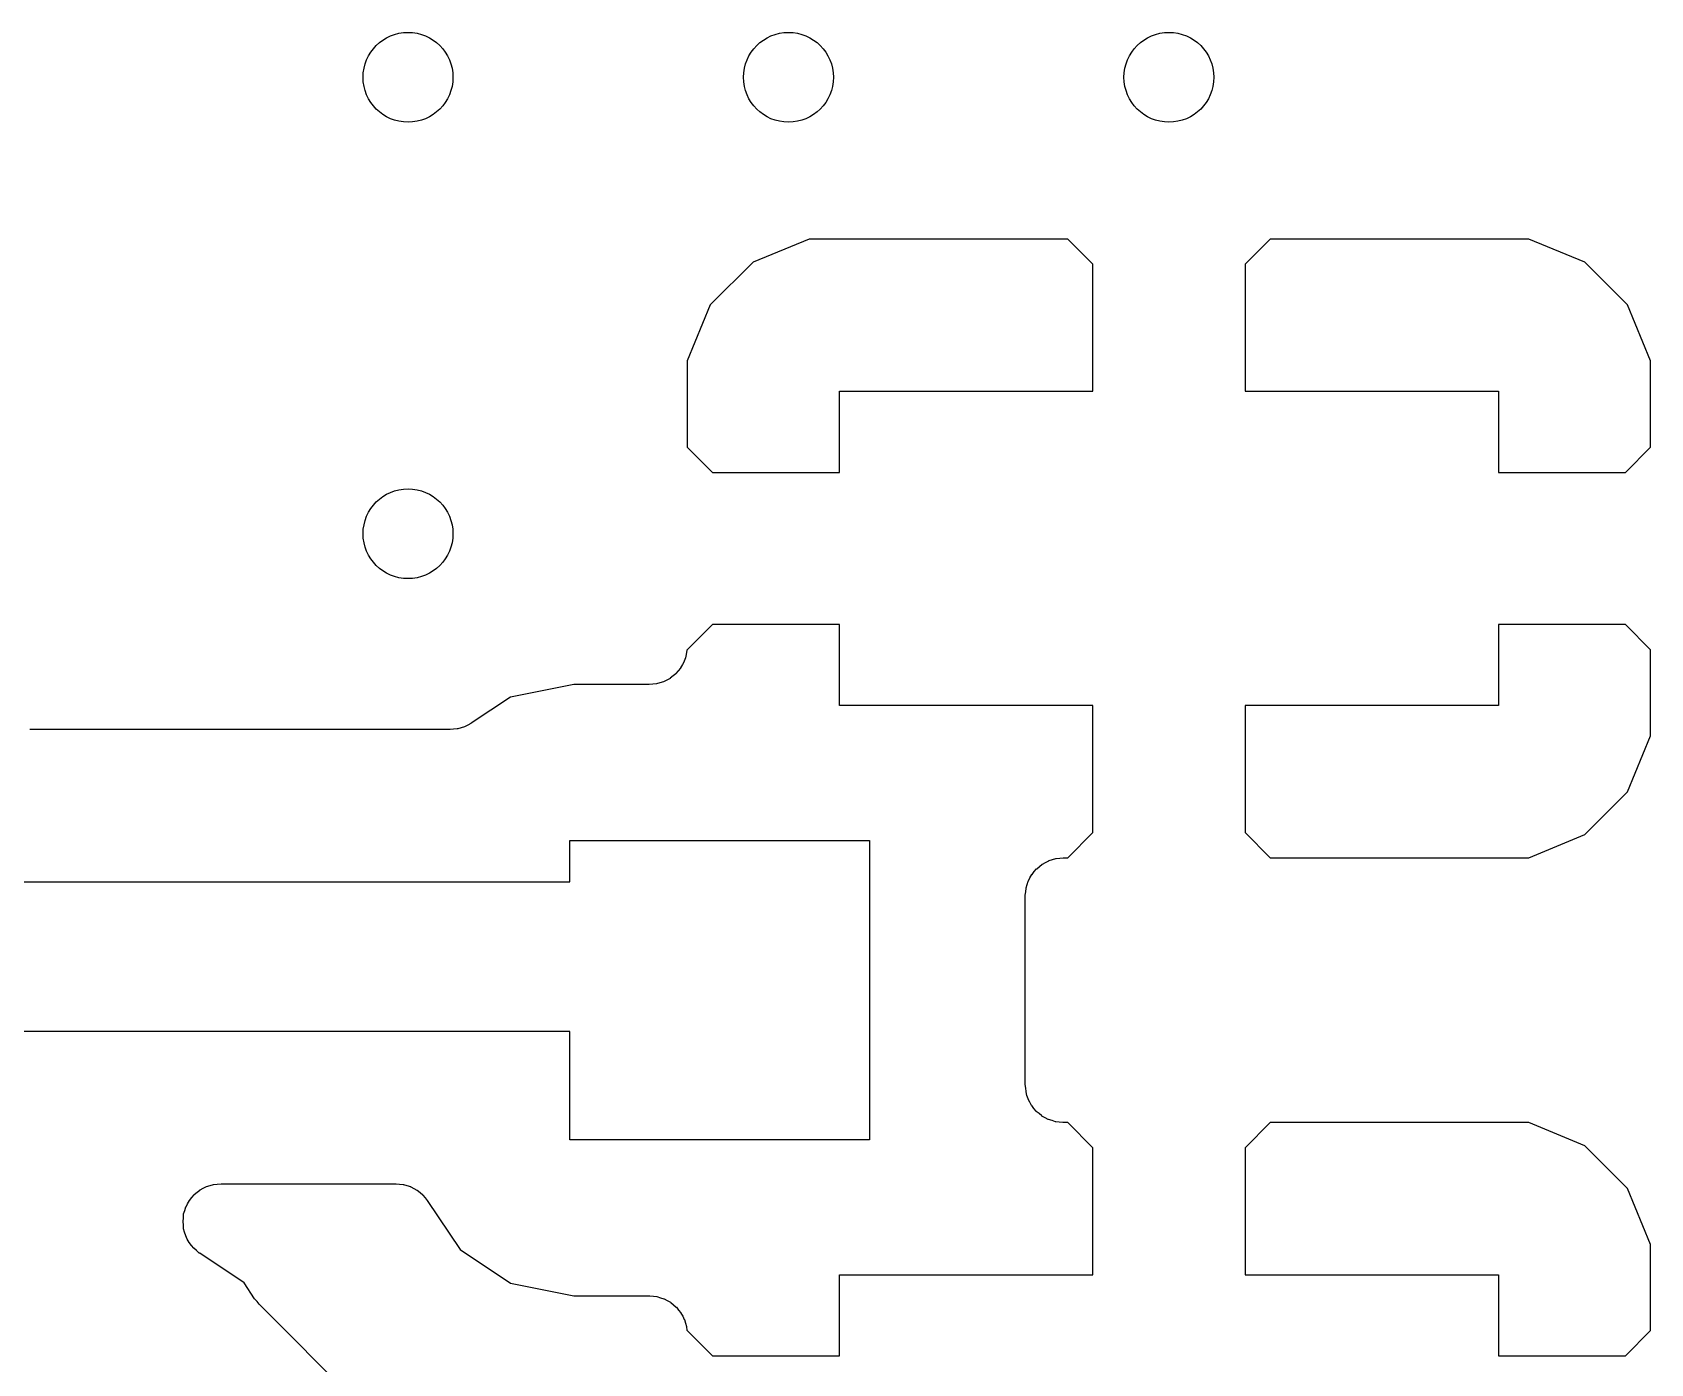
# Model space of a CAD drawing. Extents: x 103.3 to 173.2, y -93.7 to -52.1.
# Drawn here: x 162.32 to 167.72, y -76.68 to -72.24 of the extents above; entities that cross this region are included whole.
import ezdxf

# ---------------------------------------------------------------- set-up
doc = ezdxf.new("R2010")
doc.units = 0
doc.header["$MEASUREMENT"] = 0
doc.layers.add('BLACK', color=7, linetype='CONTINUOUS')

msp = doc.modelspace()

# ---------------------------------------------------------------- linework, layer by layer
at = {"layer": 'BLACK', "linetype": 'CONTINUOUS'}
for p, q in [((164.915, -72.93), (164.728, -73.0073)), ((165.778, -72.93), (164.915, -72.93)), ((165.862, -73.0144), (165.778, -72.93)), ((166.454, -72.93), (166.37, -73.0144)), ((167.317, -72.93), (166.454, -72.93)), ((167.504, -73.0073), (167.317, -72.93)), ((164.728, -73.0073), (164.585, -73.1502)), ((165.862, -73.438), (165.862, -73.0144)), ((166.37, -73.0144), (166.37, -73.438)), ((167.647, -73.1502), (167.504, -73.0073)), ((164.585, -73.1502), (164.508, -73.337)), ((167.724, -73.337), (167.647, -73.1502)), ((164.508, -73.337), (164.508, -73.6246)), ((167.724, -73.6246), (167.724, -73.337)), ((165.016, -73.709), (165.016, -73.438)), ((165.016, -73.438), (165.862, -73.438)), ((166.37, -73.438), (167.216, -73.438)), ((167.216, -73.438), (167.216, -73.709)), ((164.508, -73.6246), (164.592, -73.709)), ((167.64, -73.709), (167.724, -73.6246)), ((164.592, -73.709), (165.016, -73.709)), ((167.216, -73.709), (167.64, -73.709)), ((164.592, -74.217), (164.507, -74.3025)), ((165.016, -74.217), (164.592, -74.217)), ((165.016, -74.488), (165.016, -74.217)), ((167.216, -74.217), (167.216, -74.488)), ((167.64, -74.217), (167.216, -74.217)), ((167.724, -74.3014), (167.64, -74.217)), ((164.502, -74.3283), (164.498, -74.3398)), ((164.505, -74.317), (164.502, -74.3283)), ((164.507, -74.3042), (164.505, -74.3161)), ((164.505, -74.3161), (164.505, -74.3165)), ((164.505, -74.3165), (164.505, -74.317)), ((164.507, -74.3025), (164.507, -74.3042)), ((167.724, -74.589), (167.724, -74.3014)), ((164.47, -74.3813), (164.461, -74.3888)), ((164.478, -74.3714), (164.47, -74.3807)), ((164.47, -74.3807), (164.47, -74.381)), ((164.47, -74.381), (164.47, -74.3813)), ((164.486, -74.3623), (164.478, -74.3714)), ((164.492, -74.351), (164.486, -74.3616)), ((164.486, -74.3616), (164.486, -74.3619)), ((164.486, -74.3619), (164.486, -74.3623)), ((164.498, -74.3406), (164.492, -74.351)), ((164.498, -74.3398), (164.498, -74.3402)), ((164.498, -74.3402), (164.498, -74.3406)), ((164.129, -74.4176), (163.918, -74.4595)), ((164.381, -74.4176), (164.129, -74.4176)), ((164.393, -74.4164), (164.381, -74.4176)), ((164.405, -74.4153), (164.393, -74.4164)), ((164.406, -74.4151), (164.405, -74.4152)), ((164.405, -74.4152), (164.405, -74.4153)), ((164.417, -74.4117), (164.406, -74.4151)), ((164.429, -74.4083), (164.417, -74.4117)), ((164.44, -74.4024), (164.429, -74.408)), ((164.429, -74.408), (164.429, -74.4081)), ((164.429, -74.4081), (164.429, -74.4083)), ((164.451, -74.3968), (164.44, -74.4024)), ((164.461, -74.3888), (164.451, -74.3963)), ((164.451, -74.3963), (164.451, -74.3965)), ((164.451, -74.3965), (164.451, -74.3968)), ((163.918, -74.4595), (163.787, -74.5466)), ((165.862, -74.488), (165.016, -74.488)), ((165.862, -74.9116), (165.862, -74.488)), ((167.216, -74.488), (166.37, -74.488)), ((166.37, -74.488), (166.37, -74.9116)), ((163.787, -74.5468), (163.786, -74.5476)), ((163.787, -74.5466), (163.787, -74.5468)), ((163.787, -74.5468), (163.787, -74.5468)), ((163.787, -74.5468), (163.787, -74.5468)), ((163.717, -74.568), (162.314, -74.568)), ((163.728, -74.5669), (163.717, -74.568)), ((163.74, -74.5659), (163.728, -74.5669)), ((163.741, -74.5657), (163.74, -74.5659)), ((163.742, -74.5656), (163.741, -74.5657)), ((163.753, -74.5622), (163.742, -74.5656)), ((163.764, -74.559), (163.753, -74.5622)), ((163.765, -74.5586), (163.764, -74.559)), ((163.776, -74.5529), (163.765, -74.5584)), ((163.765, -74.5584), (163.765, -74.5586)), ((163.786, -74.5476), (163.776, -74.5529)), ((167.647, -74.7758), (167.724, -74.589)), ((167.504, -74.9187), (167.647, -74.7758)), ((165.778, -74.996), (165.862, -74.9116)), ((166.37, -74.9116), (166.454, -74.996)), ((167.317, -74.996), (167.504, -74.9187)), ((164.116, -75.076), (164.116, -74.938)), ((164.116, -74.938), (165.116, -74.938)), ((165.116, -74.938), (165.116, -75.938)), ((165.666, -75.0421), (165.674, -75.0329)), ((165.674, -75.0326), (165.675, -75.0323)), ((165.674, -75.0329), (165.674, -75.0326)), ((165.675, -75.0323), (165.684, -75.0248)), ((165.684, -75.0248), (165.693, -75.0172)), ((165.693, -75.0172), (165.694, -75.017)), ((165.694, -75.0167), (165.704, -75.0112)), ((165.694, -75.017), (165.694, -75.0167)), ((165.704, -75.0112), (165.715, -75.0056)), ((165.715, -75.0055), (165.716, -75.0052)), ((165.715, -75.0056), (165.715, -75.0055)), ((165.716, -75.0052), (165.727, -75.0019)), ((165.727, -75.0019), (165.739, -74.9984)), ((165.739, -74.9984), (165.74, -74.9982)), ((165.739, -74.9984), (165.739, -74.9984)), ((165.74, -74.9982), (165.752, -74.9972)), ((165.752, -74.9972), (165.763, -74.996)), ((165.763, -74.996), (165.778, -74.996)), ((166.454, -74.996), (167.317, -74.996)), ((161.791, -75.076), (164.116, -75.076)), ((165.639, -75.0966), (165.643, -75.0852)), ((165.643, -75.0852), (165.646, -75.0738)), ((165.646, -75.0738), (165.647, -75.0734)), ((165.647, -75.073), (165.652, -75.0625)), ((165.647, -75.0734), (165.647, -75.073)), ((165.652, -75.0625), (165.658, -75.052)), ((165.658, -75.0516), (165.659, -75.0512)), ((165.658, -75.052), (165.658, -75.0516)), ((165.659, -75.0512), (165.666, -75.0421)), ((165.636, -75.1212), (165.638, -75.1092)), ((165.636, -75.1221), (165.636, -75.1212)), ((165.636, -75.123), (165.636, -75.1221)), ((165.636, -75.1221), (165.636, -75.1221)), ((165.636, -75.1221), (165.636, -75.1221)), ((165.636, -75.753), (165.636, -75.123)), ((165.638, -75.1092), (165.639, -75.0975)), ((165.639, -75.097), (165.639, -75.0966)), ((165.639, -75.0975), (165.639, -75.097)), ((164.116, -75.576), (161.791, -75.576)), ((164.116, -75.938), (164.116, -75.576)), ((165.638, -75.7649), (165.636, -75.753)), ((165.639, -75.7768), (165.638, -75.7649)), ((165.639, -75.7772), (165.639, -75.7768)), ((165.639, -75.7777), (165.639, -75.7772)), ((165.642, -75.7891), (165.639, -75.7777)), ((165.646, -75.8006), (165.642, -75.7891)), ((165.646, -75.801), (165.646, -75.8006)), ((165.646, -75.8014), (165.646, -75.801)), ((165.652, -75.8119), (165.646, -75.8014)), ((165.657, -75.8225), (165.652, -75.8119)), ((165.657, -75.8229), (165.657, -75.8225)), ((165.658, -75.8233), (165.657, -75.8229)), ((165.665, -75.8325), (165.658, -75.8233)), ((165.673, -75.8419), (165.665, -75.8325)), ((165.673, -75.8421), (165.673, -75.8419)), ((165.673, -75.8425), (165.673, -75.8421)), ((165.683, -75.8501), (165.673, -75.8425)), ((165.692, -75.8578), (165.683, -75.8501)), ((165.692, -75.858), (165.692, -75.8578)), ((165.692, -75.8583), (165.692, -75.858)), ((165.703, -75.864), (165.692, -75.8583)), ((165.713, -75.8697), (165.703, -75.864)), ((165.714, -75.8699), (165.713, -75.8697)), ((165.714, -75.8701), (165.714, -75.8699)), ((165.726, -75.8736), (165.714, -75.8701)), ((165.737, -75.8772), (165.726, -75.8736)), ((165.737, -75.8773), (165.737, -75.8772)), ((165.738, -75.8774), (165.737, -75.8773)), ((165.75, -75.8787), (165.738, -75.8774)), ((165.762, -75.88), (165.75, -75.8787)), ((165.763, -75.88), (165.762, -75.88)), ((165.778, -75.88), (165.763, -75.88)), ((165.763, -75.88), (165.763, -75.88)), ((165.763, -75.88), (165.763, -75.88)), ((165.763, -75.88), (165.763, -75.88)), ((165.862, -75.9644), (165.778, -75.88)), ((166.454, -75.88), (166.37, -75.9644)), ((167.317, -75.88), (166.454, -75.88)), ((167.504, -75.9573), (167.317, -75.88)), ((165.116, -75.938), (164.116, -75.938)), ((165.862, -76.388), (165.862, -75.9644)), ((166.37, -75.9644), (166.37, -76.388)), ((167.647, -76.1002), (167.504, -75.9573)), ((162.862, -76.1206), (162.872, -76.1129)), ((162.872, -76.1129), (162.881, -76.1052)), ((162.881, -76.1051), (162.882, -76.105)), ((162.881, -76.1052), (162.881, -76.1051)), ((162.882, -76.105), (162.892, -76.0992)), ((162.892, -76.0992), (162.903, -76.0936)), ((162.903, -76.0935), (162.915, -76.0899)), ((162.903, -76.0936), (162.903, -76.0935)), ((162.903, -76.0935), (162.903, -76.0935)), ((162.915, -76.0899), (162.927, -76.0864)), ((162.927, -76.0864), (162.939, -76.0852)), ((162.927, -76.0864), (162.927, -76.0864)), ((162.927, -76.0864), (162.927, -76.0864)), ((162.939, -76.0852), (162.952, -76.084)), ((162.952, -76.084), (163.535, -76.084)), ((163.535, -76.084), (163.535, -76.084)), ((163.535, -76.084), (163.535, -76.084)), ((163.535, -76.084), (163.535, -76.084)), ((163.535, -76.084), (163.536, -76.084)), ((163.536, -76.084), (163.548, -76.0853)), ((163.548, -76.0853), (163.56, -76.0865)), ((163.56, -76.0865), (163.561, -76.0867)), ((163.561, -76.0867), (163.561, -76.0868)), ((163.561, -76.0868), (163.572, -76.0903)), ((163.572, -76.0903), (163.584, -76.0938)), ((163.584, -76.0938), (163.584, -76.0941)), ((163.584, -76.0941), (163.585, -76.0943)), ((163.585, -76.0943), (163.595, -76.1)), ((163.595, -76.1), (163.605, -76.1055)), ((163.605, -76.1055), (163.606, -76.1059)), ((163.606, -76.1059), (163.606, -76.1062)), ((163.606, -76.1062), (163.616, -76.1138)), ((163.616, -76.1138), (163.625, -76.1213)), ((167.724, -76.287), (167.647, -76.1002)), ((162.831, -76.1737), (162.834, -76.1618)), ((162.834, -76.1618), (162.835, -76.1616)), ((162.835, -76.1615), (162.84, -76.1508)), ((162.835, -76.1616), (162.835, -76.1615)), ((162.84, -76.1508), (162.846, -76.14)), ((162.846, -76.1397), (162.854, -76.1302)), ((162.846, -76.1399), (162.846, -76.1397)), ((162.846, -76.14), (162.846, -76.1399)), ((162.854, -76.1302), (162.862, -76.1209)), ((162.862, -76.1208), (162.862, -76.1206)), ((162.862, -76.1209), (162.862, -76.1208)), ((163.625, -76.1213), (163.625, -76.1217)), ((163.625, -76.1217), (163.625, -76.1221)), ((163.625, -76.1221), (163.633, -76.1314)), ((163.633, -76.1314), (163.64, -76.1404)), ((163.64, -76.1404), (163.75, -76.3042)), ((162.825, -76.2098), (162.826, -76.1978)), ((162.825, -76.2099), (162.825, -76.2098)), ((162.825, -76.2101), (162.825, -76.2099)), ((162.826, -76.2223), (162.825, -76.2101)), ((162.826, -76.1978), (162.827, -76.1855)), ((162.827, -76.1851), (162.831, -76.1737)), ((162.827, -76.1853), (162.827, -76.1851)), ((162.827, -76.1855), (162.827, -76.1853)), ((162.827, -76.2345), (162.826, -76.2223)), ((162.827, -76.2346), (162.827, -76.2345)), ((162.827, -76.2348), (162.827, -76.2346)), ((162.83, -76.2464), (162.827, -76.2348)), ((162.834, -76.2583), (162.83, -76.2464)), ((162.834, -76.2584), (162.834, -76.2583)), ((162.834, -76.2586), (162.834, -76.2584)), ((162.839, -76.2694), (162.834, -76.2586)), ((162.845, -76.2803), (162.839, -76.2694)), ((162.845, -76.2804), (162.845, -76.2803)), ((162.845, -76.2805), (162.845, -76.2804)), ((162.853, -76.2901), (162.845, -76.2805)), ((162.861, -76.2996), (162.853, -76.2901)), ((162.861, -76.2997), (162.861, -76.2996)), ((162.861, -76.2999), (162.861, -76.2997)), ((162.87, -76.3076), (162.861, -76.2999)), ((162.879, -76.3156), (162.87, -76.3076)), ((162.88, -76.3158), (162.879, -76.3156)), ((162.881, -76.3166), (162.88, -76.3158)), ((162.88, -76.3158), (162.88, -76.3158)), ((162.88, -76.3158), (162.88, -76.3158)), ((163.029, -76.4155), (162.881, -76.3166)), ((163.75, -76.3042), (163.918, -76.4165)), ((167.724, -76.5746), (167.724, -76.287)), ((163.064, -76.4684), (163.029, -76.4155)), ((163.918, -76.4165), (164.129, -76.4584)), ((165.016, -76.659), (165.016, -76.388)), ((165.016, -76.388), (165.862, -76.388)), ((166.37, -76.388), (167.216, -76.388)), ((167.216, -76.388), (167.216, -76.659)), ((163.072, -76.4773), (163.064, -76.4684)), ((163.079, -76.4864), (163.072, -76.4773)), ((163.08, -76.4877), (163.079, -76.4864)), ((163.405, -76.8124), (163.08, -76.4877)), ((164.129, -76.4584), (164.381, -76.4584)), ((164.381, -76.4584), (164.382, -76.4584)), ((164.382, -76.4584), (164.382, -76.4584)), ((164.382, -76.4584), (164.382, -76.4584)), ((164.382, -76.4584), (164.383, -76.4585)), ((164.383, -76.4585), (164.395, -76.4598)), ((164.395, -76.4598), (164.407, -76.461)), ((164.407, -76.461), (164.407, -76.4612)), ((164.407, -76.4612), (164.407, -76.4612)), ((164.407, -76.4612), (164.419, -76.4648)), ((164.419, -76.4648), (164.43, -76.4684)), ((164.43, -76.4684), (164.431, -76.4686)), ((164.431, -76.4686), (164.431, -76.4687)), ((164.431, -76.4687), (164.441, -76.4745)), ((164.441, -76.4745), (164.452, -76.4802)), ((164.452, -76.4802), (164.452, -76.4804)), ((164.452, -76.4804), (164.453, -76.4807)), ((164.453, -76.4807), (164.462, -76.4883)), ((164.462, -76.4883), (164.471, -76.496)), ((164.471, -76.496), (164.471, -76.4963)), ((164.471, -76.4963), (164.472, -76.4966)), ((164.472, -76.4966), (164.479, -76.5059)), ((164.479, -76.5059), (164.487, -76.5152)), ((164.487, -76.5152), (164.487, -76.5156)), ((164.487, -76.5156), (164.487, -76.5159)), ((164.487, -76.5159), (164.493, -76.5265)), ((164.493, -76.5265), (164.498, -76.537)), ((164.498, -76.537), (164.499, -76.5375)), ((164.499, -76.5375), (164.499, -76.5379)), ((164.499, -76.5379), (164.502, -76.5493)), ((164.502, -76.5493), (164.506, -76.5608)), ((164.506, -76.5608), (164.506, -76.5612)), ((164.506, -76.5612), (164.506, -76.5616)), ((164.506, -76.5616), (164.507, -76.5735)), ((164.507, -76.5735), (164.592, -76.659)), ((167.64, -76.659), (167.724, -76.5746)), ((164.592, -76.659), (165.016, -76.659)), ((167.216, -76.659), (167.64, -76.659))]:
    msp.add_line(p, q, dxfattribs=at)
at = {"layer": 'BLACK'}
for centre in [(163.576, -72.39), (164.846, -72.39), (166.116, -72.39), (163.576, -73.914)]:
    msp.add_circle(centre, 0.15, dxfattribs=at)

doc.saveas('drawing.dxf')
